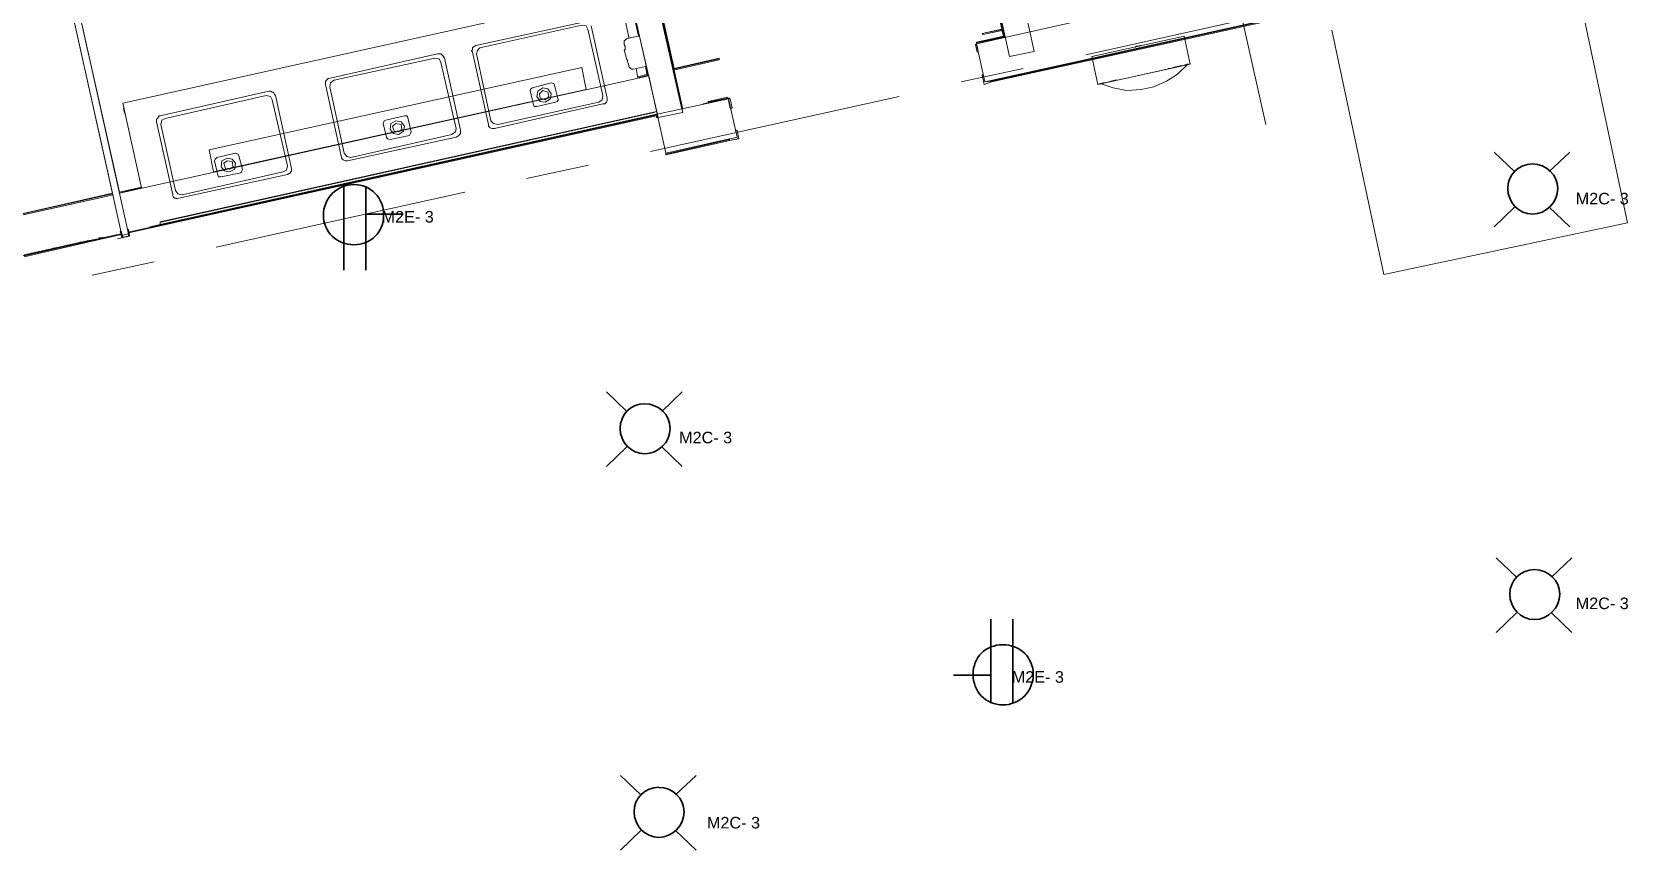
# Model space of a CAD drawing. Header units: millimetres. Extents: x 0.9 to 36.3, y 0.7 to 23.3.
# Drawn here: x 24.374 to 27.509, y 10.019 to 11.626 of the extents above; entities that cross this region are included whole.
import ezdxf

# ---------------------------------------------------------------- set-up
doc = ezdxf.new("R2010")
doc.units = ezdxf.units.MM
doc.layers.add('PDF2_Geometry', color=7, linetype='Continuous')
doc.layers.add('PDF_Text', color=7, linetype='Continuous')
doc.layers.add('PDF_Geometry', color=7, linetype='Continuous', true_color=0x777777)
doc.styles.add('PDF Arial', font='arial.ttf')

msp = doc.modelspace()

# ---------------------------------------------------------------- linework, layer by layer
at = {"layer": 'PDF2_Geometry', "lineweight": 35}
for points in [[(27.2459, 11.3899), (27.2859, 11.3516)], [(27.3942, 11.3899), (27.3542, 11.3516)], [(24.9864, 11.1579), (24.9864, 11.3229)], [(25.0298, 11.1579), (25.0298, 11.3229)], [(25.1031, 11.2679), (25.0298, 11.2679)], [(27.2459, 11.2432), (27.2859, 11.2816)], [(27.3942, 11.2432), (27.3542, 11.2816)], [(25.5025, 10.9189), (25.5425, 10.8806)], [(25.6509, 10.9189), (25.6109, 10.8806)], [(25.5025, 10.7722), (25.5425, 10.8106)], [(25.6509, 10.7722), (25.6109, 10.8106)], [(27.2498, 10.5931), (27.2898, 10.5548)], [(27.3982, 10.5931), (27.3582, 10.5548)], [(26.2574, 10.4721), (26.2574, 10.3071)], [(26.3007, 10.4721), (26.3007, 10.3071)], [(27.2498, 10.4464), (27.2898, 10.4848)], [(27.3982, 10.4464), (27.3582, 10.4848)], [(26.184, 10.3621), (26.2574, 10.3621)], [(25.53, 10.1653), (25.57, 10.1269)], [(25.6783, 10.1653), (25.6383, 10.1269)], [(25.53, 10.0186), (25.57, 10.0569)], [(25.6783, 10.0186), (25.6383, 10.0569)]]:
    msp.add_lwpolyline(points, dxfattribs=at)
for centre, radius, start, end in [((27.3209, 11.3182), 0.0484, 90.0411, 179.9589), ((25.0062, 11.2664), 0.0597, 89.7603, 180.2397), ((25.5776, 10.8472), 0.0484, 90.0411, 179.9589), ((27.3249, 10.5214), 0.0484, 90.0411, 179.9589), ((26.2809, 10.3635), 0.0597, 269.7603, 0.2397), ((25.605, 10.0936), 0.0484, 90.0411, 179.9589)]:
    msp.add_arc(centre, radius, start, end, dxfattribs=at)
for points in [[(27.3209, 11.3666), (27.3476, 11.3666), (27.3709, 11.3449), (27.3709, 11.3182)], [(25.0064, 11.3262), (25.0398, 11.3262), (25.0648, 11.2995), (25.0648, 11.2662)], [(27.3209, 11.2682), (27.2942, 11.2682), (27.2726, 11.2916), (27.2726, 11.3182)], [(27.3709, 11.3182), (27.3709, 11.2916), (27.3476, 11.2682), (27.3209, 11.2682)], [(25.0064, 11.2079), (24.9731, 11.2079), (24.9464, 11.2329), (24.9464, 11.2662)], [(25.0648, 11.2662), (25.0648, 11.2329), (25.0398, 11.2079), (25.0064, 11.2079)], [(25.5775, 10.8955), (25.6042, 10.8955), (25.6275, 10.8739), (25.6275, 10.8472)], [(25.5775, 10.7972), (25.5509, 10.7972), (25.5292, 10.8206), (25.5292, 10.8472)], [(25.6275, 10.8472), (25.6275, 10.8206), (25.6042, 10.7972), (25.5775, 10.7972)], [(27.3248, 10.5698), (27.3515, 10.5698), (27.3748, 10.5481), (27.3748, 10.5214)], [(27.3248, 10.4714), (27.2982, 10.4714), (27.2765, 10.4948), (27.2765, 10.5214)], [(27.3748, 10.5214), (27.3748, 10.4948), (27.3515, 10.4714), (27.3248, 10.4714)], [(26.2224, 10.3638), (26.2224, 10.3971), (26.2474, 10.4221), (26.2807, 10.4221)], [(26.2807, 10.4221), (26.314, 10.4221), (26.3407, 10.3971), (26.3407, 10.3638)], [(26.2807, 10.3038), (26.2474, 10.3038), (26.2224, 10.3305), (26.2224, 10.3638)], [(25.605, 10.1419), (25.6317, 10.1419), (25.655, 10.1203), (25.655, 10.0936)], [(25.605, 10.0436), (25.5783, 10.0436), (25.5567, 10.0669), (25.5567, 10.0936)], [(25.655, 10.0936), (25.655, 10.0669), (25.6317, 10.0436), (25.605, 10.0436)]]:
    msp.add_open_spline(points, degree=3, dxfattribs=at)
at = {"layer": 'PDF_Geometry', "lineweight": 18}
for points in [[(23.489, 12.9978), (23.8957, 11.1645), (24.534, 11.3062)], [(24.5457, 11.3095), (25.5856, 11.5395), (25.6023, 11.4645), (24.564, 11.2329)], [(24.549, 11.2295), (23.879, 11.0812)]]:
    msp.add_lwpolyline(points, dxfattribs=at)
for points in [[(25.5923, 11.7329), (25.529, 12.0228), (25.4806, 12.0112), (25.544, 11.7212), (25.604, 11.4579), (25.6523, 11.4679)], [(26.2456, 11.5279), (26.7956, 11.6495), (26.7789, 11.7262), (26.2289, 11.6029)], [(26.3423, 11.5879), (26.3089, 11.7412), (26.2606, 11.7295), (26.2939, 11.5779)], [(25.619, 11.3879), (25.759, 11.4195), (25.7423, 11.4945), (25.6023, 11.4645)]]:
    msp.add_lwpolyline(points, close=True, dxfattribs=at)
at = {"layer": 'PDF_Geometry', "lineweight": 9}
for points in [[(25.6506, 11.4745), (25.5923, 11.7329), (25.529, 12.0228), (25.5306, 12.0228), (25.594, 11.7329), (25.5306, 12.0228), (25.5956, 11.7329), (25.6356, 11.5545), (25.724, 11.5745), (25.724, 11.5729), (25.724, 11.5712), (25.634, 11.5512), (25.724, 11.5712)], [(26.7972, 11.4445), (26.6772, 11.9828)], [(25.5656, 11.6179), (25.5423, 11.7212), (25.5306, 11.7695)], [(25.5606, 11.6479), (25.544, 11.7212), (25.5673, 11.6179), (25.544, 11.7212), (25.5323, 11.7679)], [(25.6323, 11.5529), (25.724, 11.5729), (25.634, 11.5529), (25.594, 11.7329), (25.6523, 11.4745), (25.634, 11.5512)], [(26.2789, 11.6295), (26.2823, 11.6179), (26.2289, 11.6062), (26.2289, 11.6045), (26.2289, 11.6029), (26.2856, 11.6162), (26.2606, 11.7295), (26.2589, 11.7295), (26.2573, 11.7295), (26.2789, 11.6312), (26.2406, 11.6229), (26.2806, 11.6312), (26.2589, 11.7295), (26.2839, 11.6162), (26.2806, 11.6295), (26.2423, 11.6212)], [(27.0293, 11.1497), (27.5075, 11.2513), (27.406, 11.7313)], [(24.284, 11.2529), (24.5323, 11.3079), (24.284, 11.2529), (24.5323, 11.3095), (24.4457, 11.6979), (24.459, 11.7012), (24.5457, 11.3112), (24.589, 11.3195), (24.5457, 11.3112), (24.589, 11.3212)], [(24.564, 11.2295), (24.459, 11.7012), (24.4457, 11.6979), (24.5507, 11.2262), (24.564, 11.2295), (24.5507, 11.2262)], [(26.4439, 11.5812), (26.9306, 11.6895)], [(25.459, 11.6462), (25.2456, 11.5995), (25.244, 11.5979), (25.2406, 11.5962), (25.239, 11.5945), (25.239, 11.5912), (25.2373, 11.5895), (25.239, 11.5862), (25.2706, 11.4445), (25.2706, 11.4412), (25.2723, 11.4395), (25.274, 11.4379), (25.2773, 11.4362), (25.279, 11.4362), (25.2823, 11.4362), (25.4956, 11.4845), (25.499, 11.4845), (25.5006, 11.4862), (25.5023, 11.4879), (25.504, 11.4912), (25.504, 11.4929), (25.504, 11.4962), (25.4723, 11.6379)], [(26.2589, 11.5295), (26.7956, 11.6479), (26.2589, 11.5295), (26.5139, 11.5862), (26.7956, 11.6495), (26.7956, 11.6479), (26.7956, 11.6462), (26.2589, 11.5279), (26.2439, 11.5229), (26.2406, 11.5412), (26.2423, 11.5429)], [(26.2823, 11.6295), (26.2423, 11.6212), (26.2406, 11.6229), (26.2823, 11.6312)], [(26.2856, 11.6179), (26.2289, 11.6045), (26.2839, 11.6162)], [(26.2323, 11.5879), (26.2306, 11.5995)], [(26.2406, 11.6229), (26.2406, 11.6229)], [(26.4556, 11.5779), (26.6372, 11.6179), (26.4556, 11.5779)], [(26.9272, 11.6295), (27.0289, 11.1495)], [(26.4673, 11.5229), (26.4556, 11.5779), (26.4673, 11.5229)], [(25.5823, 11.5429), (25.564, 11.5379)], [(25.5856, 11.5395), (25.564, 11.5362)], [(25.5823, 11.5412), (25.579, 11.5579), (25.584, 11.5395)], [(25.584, 11.5412), (25.579, 11.5579)], [(25.6523, 11.4745), (25.6356, 11.5512)], [(26.1989, 11.5279), (26.3206, 11.5545)], [(26.6039, 11.5529), (26.5123, 11.5329), (26.5056, 11.5312), (26.5006, 11.5312), (26.4939, 11.5295), (26.4889, 11.5279), (26.4823, 11.5262), (26.4773, 11.5262), (26.4739, 11.5245), (26.4723, 11.5245), (26.4673, 11.5229), (26.6489, 11.5629), (26.6439, 11.5629), (26.6422, 11.5629), (26.6389, 11.5612), (26.6339, 11.5595), (26.6289, 11.5595), (26.6223, 11.5579), (26.6156, 11.5562), (26.6106, 11.5545), (26.6056, 11.5545)], [(25.3656, 11.4995), (25.3673, 11.5095), (25.3773, 11.5162), (25.3873, 11.5145), (25.394, 11.5045)], [(24.5557, 11.4662), (24.554, 11.4762), (24.5557, 11.4662)], [(25.589, 11.3912), (26.0773, 11.4995)], [(25.744, 11.4945), (25.744, 11.4962), (25.6923, 11.4845), (25.7023, 11.4862), (25.7023, 11.4879), (25.7023, 11.4895), (25.7406, 11.4979), (25.7406, 11.4962), (25.7423, 11.4945), (25.7023, 11.4862)], [(25.7023, 11.4879), (25.7406, 11.4962)], [(25.7023, 11.4879), (25.7406, 11.4962), (25.7023, 11.4879)], [(25.744, 11.4962), (25.7423, 11.4945), (25.7456, 11.4945), (25.749, 11.4762), (25.7456, 11.4762), (25.7423, 11.4912)], [(25.7456, 11.4945), (25.749, 11.4762), (25.7456, 11.4762)], [(25.6023, 11.4645), (25.5973, 11.4629), (25.6006, 11.4645), (24.564, 11.2329), (25.6023, 11.4629)], [(25.6006, 11.4629), (25.6023, 11.4579), (25.6006, 11.4629), (24.564, 11.2329)], [(25.604, 11.4579), (25.6023, 11.4579), (25.6006, 11.4579), (25.6006, 11.4612), (24.564, 11.2312)], [(24.6323, 11.2479), (25.5973, 11.4629), (24.6323, 11.2479)], [(25.0773, 11.4345), (25.079, 11.4462), (25.089, 11.4512), (25.099, 11.4495), (25.1056, 11.4412)], [(25.5956, 11.4679), (25.6006, 11.4695), (25.6023, 11.4645), (25.6006, 11.4695)], [(24.789, 11.2829), (25.399, 11.4195), (24.789, 11.2829)], [(24.774, 11.3679), (24.7673, 11.3762), (24.7573, 11.3779), (24.7473, 11.3729), (24.7457, 11.3612)], [(25.3456, 11.3379), (25.4673, 11.3645)], [(24.589, 11.3195), (24.5457, 11.3095)], [(24.534, 11.3062), (24.284, 11.2512)], [(24.7357, 11.2029), (25.224, 11.3112)], [(24.7057, 11.2645), (24.6473, 11.2512)], [(24.549, 11.2295), (24.359, 11.1862), (24.549, 11.2295), (24.359, 11.1879)], [(24.549, 11.2279), (24.359, 11.1845)], [(24.5623, 11.2379), (24.564, 11.2379), (24.5657, 11.2245), (24.5423, 11.2195), (24.5507, 11.2212), (24.5473, 11.2345), (24.549, 11.2345)], [(24.5523, 11.2229), (24.564, 11.2245), (24.5523, 11.2229)], [(24.5523, 11.2229), (24.564, 11.2245)], [(24.6257, 11.2529), (24.6257, 11.2479), (24.6257, 11.2529), (24.6307, 11.2529)], [(24.6323, 11.2479), (24.6257, 11.2479), (24.6323, 11.2479)], [(24.369, 11.1895), (24.3807, 11.1929), (24.394, 11.1962), (24.409, 11.1995), (24.4557, 11.2095), (24.4707, 11.2129), (24.4857, 11.2162), (24.4973, 11.2179), (24.5057, 11.2195), (24.4973, 11.2179), (24.4857, 11.2162), (24.4707, 11.2129), (24.4557, 11.2095), (24.4657, 11.2112), (24.474, 11.2129), (24.4823, 11.2145), (24.489, 11.2162), (24.4923, 11.2179), (24.494, 11.2179), (24.4923, 11.2179), (24.489, 11.2162), (24.4823, 11.2145), (24.474, 11.2129), (24.4657, 11.2112), (24.4557, 11.2095), (24.409, 11.1995), (24.4007, 11.1962), (24.3907, 11.1945), (24.384, 11.1929), (24.3773, 11.1912), (24.374, 11.1912), (24.3723, 11.1912), (24.374, 11.1912), (24.3773, 11.1912), (24.384, 11.1929), (24.3907, 11.1945), (24.4007, 11.1962), (24.409, 11.1995), (24.4557, 11.2095), (24.409, 11.1995), (24.394, 11.1962), (24.3807, 11.1929), (24.369, 11.1895)], [(24.4823, 11.2145), (24.4807, 11.2145), (24.4773, 11.2145), (24.4723, 11.2129), (24.4657, 11.2112), (24.459, 11.2095), (24.4407, 11.2062), (24.4557, 11.2095), (24.4623, 11.2112), (24.469, 11.2129), (24.474, 11.2129), (24.479, 11.2145), (24.4823, 11.2145), (24.484, 11.2162)], [(24.4923, 11.1479), (24.614, 11.1745)]]:
    msp.add_lwpolyline(points, dxfattribs=at)
for points in [[(24.589, 11.3195), (24.5523, 11.4862), (25.5273, 11.7029), (24.5523, 11.4862)], [(25.5273, 11.7029), (25.5473, 11.6129)], [(25.4956, 11.5012), (25.494, 11.4929), (25.4873, 11.4879), (25.289, 11.4445), (25.2806, 11.4462), (25.2756, 11.4512), (25.2473, 11.5829), (25.249, 11.5895), (25.254, 11.5945), (25.454, 11.6395), (25.4623, 11.6379), (25.4656, 11.6312)], [(25.5556, 11.5529), (25.554, 11.5529), (25.5523, 11.5529), (25.5506, 11.5545), (25.549, 11.5545), (25.549, 11.5562), (25.5473, 11.5562), (25.5456, 11.5629), (25.544, 11.5679), (25.544, 11.5695), (25.544, 11.5712), (25.5423, 11.5712), (25.5373, 11.5912), (25.539, 11.5912), (25.539, 11.5945), (25.539, 11.5979), (25.5373, 11.6012), (25.5373, 11.6062), (25.5373, 11.6079), (25.5373, 11.6095), (25.539, 11.6095), (25.539, 11.6112), (25.5406, 11.6112), (25.5423, 11.6129), (25.5656, 11.6179), (25.5673, 11.6179), (25.5806, 11.5595), (25.579, 11.5579)], [(26.2289, 11.6029), (26.2273, 11.6012), (26.2306, 11.5862), (26.2323, 11.5879), (26.2306, 11.5862), (26.2273, 11.6012)], [(26.5406, 11.5962), (26.5423, 11.5962), (26.5423, 11.5979), (26.5439, 11.5979), (26.5456, 11.5979), (26.5473, 11.5979), (26.5489, 11.5979), (26.5506, 11.5995), (26.5523, 11.5995), (26.5506, 11.5995), (26.5489, 11.5979), (26.5473, 11.5979), (26.5456, 11.5979), (26.5439, 11.5979), (26.5423, 11.5979), (26.5423, 11.5962)], [(26.6489, 11.5629), (26.6372, 11.6179)], [(25.184, 11.5745), (25.1823, 11.5779), (25.1806, 11.5795), (25.179, 11.5812), (25.1773, 11.5829), (25.174, 11.5829), (25.1706, 11.5829), (24.9573, 11.5345), (24.9557, 11.5345), (24.954, 11.5329), (24.9523, 11.5312), (24.9507, 11.5279), (24.9507, 11.5245), (24.9507, 11.5229), (24.9823, 11.3795), (24.9823, 11.3779), (24.984, 11.3762), (24.9856, 11.3745), (24.989, 11.3729), (24.9906, 11.3729), (24.994, 11.3729), (25.2073, 11.4195), (25.2106, 11.4212), (25.2123, 11.4229), (25.214, 11.4245), (25.2156, 11.4262), (25.2156, 11.4295), (25.2156, 11.4329)], [(25.2073, 11.4362), (25.2056, 11.4295), (25.199, 11.4245), (25.0006, 11.3795), (24.9923, 11.3812), (24.9873, 11.3879), (24.959, 11.5179), (24.9607, 11.5262), (24.9673, 11.5312), (25.1656, 11.5745), (25.174, 11.5729), (25.1773, 11.5662)], [(25.4623, 11.5129), (25.454, 11.5562), (24.7223, 11.3945), (24.7307, 11.3512), (25.4623, 11.5129), (24.7307, 11.3512), (24.7223, 11.3945), (25.454, 11.5562)], [(25.5606, 11.5545), (25.564, 11.5362)], [(25.564, 11.5362), (25.584, 11.5412)], [(26.2589, 11.5295), (26.2456, 11.5279), (26.2423, 11.5429), (26.2406, 11.5412), (26.2439, 11.5229), (26.2589, 11.5279)], [(26.6439, 11.5629), (26.6239, 11.5429), (26.6023, 11.5295), (26.5773, 11.5179), (26.5523, 11.5129), (26.5239, 11.5112), (26.4973, 11.5162), (26.4723, 11.5245), (26.4973, 11.5162), (26.5239, 11.5112), (26.5523, 11.5129), (26.5773, 11.5179), (26.6023, 11.5295), (26.6239, 11.5429)], [(24.6257, 11.4612), (24.839, 11.5095), (24.8423, 11.5095), (24.8457, 11.5079), (24.8473, 11.5079), (24.849, 11.5062), (24.8507, 11.5029), (24.8523, 11.5012), (24.884, 11.3579), (24.884, 11.3562), (24.884, 11.3529), (24.8823, 11.3512), (24.8807, 11.3479), (24.879, 11.3479), (24.8757, 11.3462), (24.6623, 11.2995), (24.659, 11.2979), (24.6573, 11.2995), (24.654, 11.2995), (24.6523, 11.3012), (24.6507, 11.3045), (24.6507, 11.3062), (24.619, 11.4495), (24.619, 11.4512), (24.619, 11.4545), (24.6207, 11.4562), (24.6223, 11.4595), (24.624, 11.4612)], [(25.4023, 11.4879), (25.4056, 11.4895), (25.4073, 11.4929), (25.4006, 11.5212), (25.399, 11.5245), (25.394, 11.5262), (25.3573, 11.5162), (25.354, 11.5145), (25.3523, 11.5112), (25.359, 11.4829), (25.3606, 11.4795), (25.3656, 11.4795)], [(25.394, 11.5045), (25.3923, 11.4945), (25.3823, 11.4879), (25.3723, 11.4895), (25.3656, 11.4995), (25.3673, 11.5095), (25.3773, 11.5162), (25.3873, 11.5145)], [(25.3823, 11.4929), (25.389, 11.4995), (25.3873, 11.5079), (25.3773, 11.5112), (25.3706, 11.5045), (25.3723, 11.4962)], [(24.6557, 11.3145), (24.6607, 11.3079), (24.669, 11.3062), (24.8673, 11.3512), (24.874, 11.3545), (24.8757, 11.3629), (24.8457, 11.4929), (24.8423, 11.4995), (24.834, 11.5012), (24.6357, 11.4562), (24.629, 11.4529), (24.6273, 11.4445)], [(25.5823, 11.4595), (24.6057, 11.2429)], [(25.5956, 11.4679), (24.6307, 11.2529), (24.6257, 11.2529), (25.6006, 11.4695)], [(25.5973, 11.4629), (24.6323, 11.2479), (24.6257, 11.2479), (25.6006, 11.4645), (25.5973, 11.4629), (25.6023, 11.4645), (24.6257, 11.2479), (24.6323, 11.2479)], [(25.1156, 11.4229), (25.1173, 11.4262), (25.119, 11.4295), (25.1123, 11.4579), (25.1106, 11.4612), (25.1056, 11.4612), (25.069, 11.4529), (25.0656, 11.4512), (25.064, 11.4462), (25.0706, 11.4195), (25.0723, 11.4162), (25.0773, 11.4145)], [(25.1056, 11.4412), (25.104, 11.4312), (25.094, 11.4245), (25.084, 11.4262), (25.0773, 11.4345), (25.079, 11.4462), (25.089, 11.4512), (25.099, 11.4495)], [(25.094, 11.4295), (25.1006, 11.4345), (25.099, 11.4445), (25.089, 11.4462), (25.0823, 11.4412), (25.0856, 11.4312)], [(25.744, 11.4162), (25.744, 11.4129), (25.7623, 11.4162), (25.759, 11.4329), (25.7556, 11.4312), (25.759, 11.4329), (25.7623, 11.4162), (25.759, 11.4162), (25.619, 11.3845), (25.619, 11.3862), (25.744, 11.4145), (25.619, 11.3862), (25.619, 11.3879)], [(24.7457, 11.3412), (24.7407, 11.3412), (24.739, 11.3445), (24.7323, 11.3729), (24.734, 11.3762), (24.7373, 11.3795), (24.774, 11.3879), (24.779, 11.3862), (24.7807, 11.3829), (24.7873, 11.3562), (24.7857, 11.3512), (24.784, 11.3495)], [(25.249, 11.3862), (25.2606, 11.3879)], [(24.7457, 11.3612), (24.7523, 11.3529), (24.7623, 11.3512), (24.7723, 11.3562), (24.774, 11.3679), (24.7673, 11.3762), (24.7573, 11.3779), (24.7473, 11.3729)], [(24.7623, 11.3562), (24.754, 11.3579), (24.7507, 11.3679), (24.7573, 11.3729), (24.7673, 11.3712), (24.769, 11.3612)], [(24.9273, 11.3145), (24.9373, 11.3162)], [(24.5057, 11.2212), (24.5123, 11.2212), (24.514, 11.2229), (24.5123, 11.2212)], [(24.564, 11.2245), (24.5523, 11.2229), (24.549, 11.2345), (24.5473, 11.2345), (24.5507, 11.2212), (24.5423, 11.2195), (24.5657, 11.2245), (24.564, 11.2379), (24.5623, 11.2379)], [(24.549, 11.2295), (24.5507, 11.2212), (24.5423, 11.2195), (24.5657, 11.2245), (24.564, 11.2329), (24.5657, 11.2245), (24.5423, 11.2195), (24.5507, 11.2212)], [(24.4257, 11.2029), (24.409, 11.1995), (24.4023, 11.1979), (24.3973, 11.1962), (24.3907, 11.1945), (24.3873, 11.1945), (24.384, 11.1929), (24.3823, 11.1929), (24.3857, 11.1929), (24.389, 11.1945), (24.394, 11.1962), (24.399, 11.1962), (24.4057, 11.1979)], [(24.4357, 11.2045), (24.4157, 11.2012), (24.429, 11.2029), (24.449, 11.2079)]]:
    msp.add_lwpolyline(points, close=True, dxfattribs=at)

# ---------------------------------------------------------------- texts
at = {"layer": 'PDF_Text', "char_height": 0.02276, "attachment_point": 4, "style": 'PDF Arial'}
for s, insert in [('M2C- 3', (27.406, 11.2984)), ('M2E- 3', (25.0608, 11.2627)), ('M2C- 3', (25.6451, 10.829)), ('M2C- 3', (27.406, 10.5032)), ('M2E- 3', (26.2984, 10.3586)), ('M2C- 3', (25.6998, 10.0723))]:
    msp.add_mtext(s, dxfattribs=dict(at, insert=insert))

doc.saveas('drawing.dxf')
